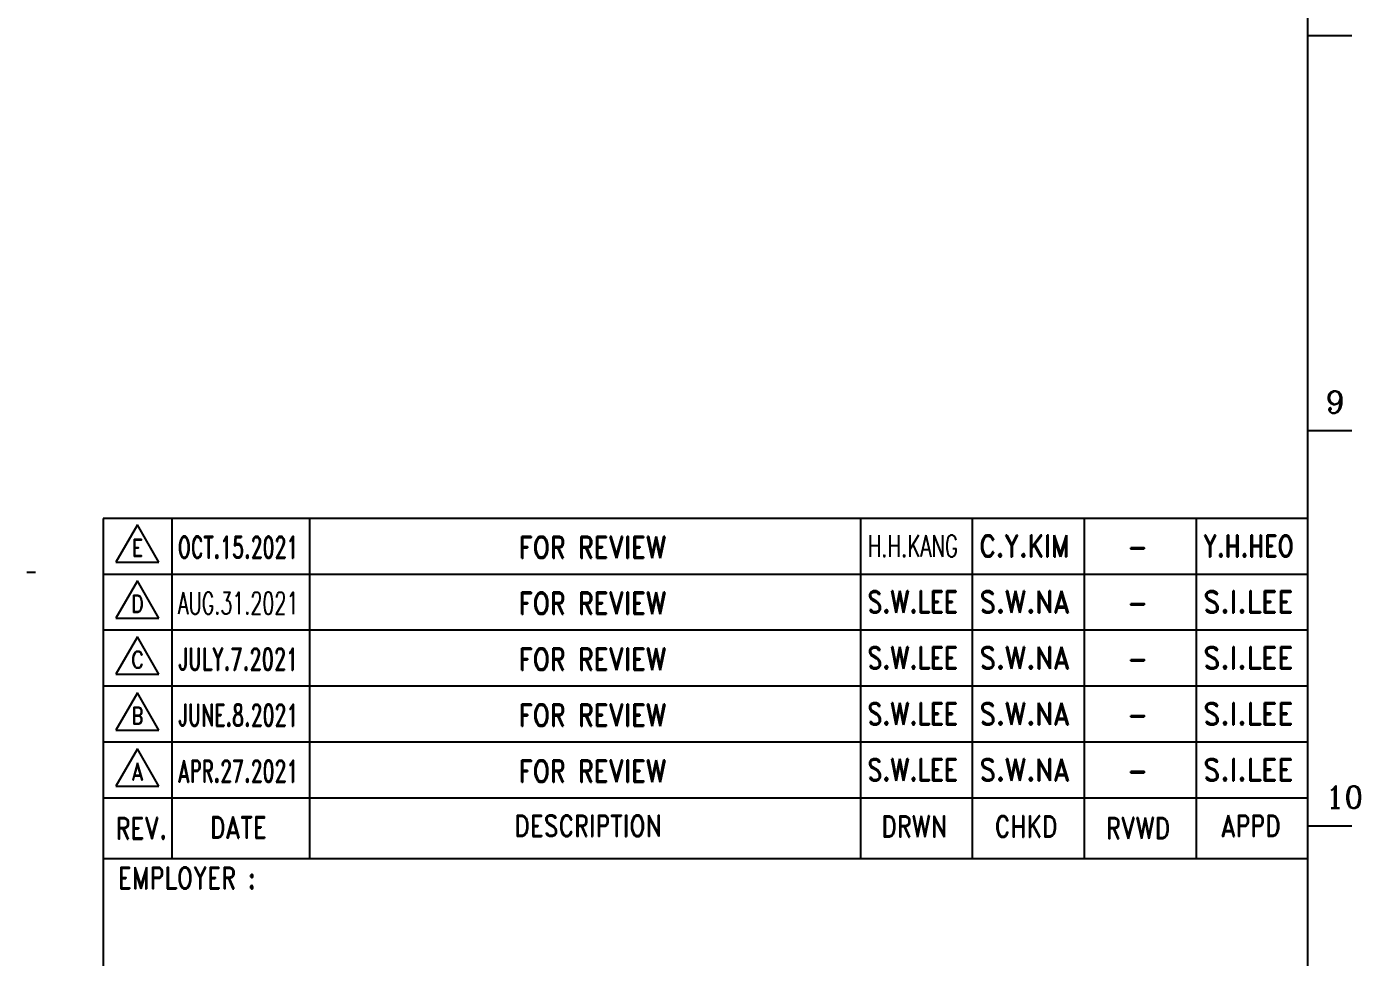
# Model space of a CAD drawing. Header units: millimetres. Extents: x 66027 to 360317, y -114806 to -64032.
# Drawn here: x 123246 to 136390, y -105321 to -96150 of the extents above; entities that cross this region are included whole.
import ezdxf
from ezdxf.enums import TextEntityAlignment as Align

# ---------------------------------------------------------------- set-up
doc = ezdxf.new("R2010")
doc.units = ezdxf.units.MM
doc.header["$LTSCALE"] = 140
doc.layers.add('1', color=7, linetype='Continuous')
doc.layers.add('TAN-TIT', color=30, linetype='Continuous')
doc.styles.add('COM', font='COMPLEX', dxfattribs={"height": 5})
doc.styles.add('KIM3', font='ROMAND.shx', dxfattribs={"width": 1.25, "height": 3})
doc.styles.add('RD20', font='ROMAND.SHX', dxfattribs={"width": 0.8, "height": 2})
doc.styles.add('RD6', font='ROMAND.shx', dxfattribs={"width": 0.83, "height": 6})

# ---------------------------------------------------------------- blocks, each defined once
blk = doc.blocks.new('A$C8e619059')
at = {"layer": 'TAN-TIT'}
blk.add_line((-18.38, 55.84), (-18.38, 0), dxfattribs=at)
blk = doc.blocks.new('BORDER')
at = {"layer": 'TAN-TIT'}
for p, q in [((232823, 3520), (232823, 164680)), ((232823, 60851), (234266, 60851)), ((232823, 47872), (234266, 47872)), ((232823, 44987), (193237, 44987)), ((193237, 44987), (193237, 3520)), ((194369, 44772), (193663, 43548)), ((195076, 43548), (194369, 44772)), ((195499, 44987), (195499, 33818)), ((200023, 44987), (200023, 33818)), ((221796, 44987), (221796, 33818)), ((225472, 44987), (225472, 33818)), ((229148, 44987), (229148, 33818)), ((193663, 43548), (195076, 43548)), ((232823, 43149), (193237, 43149)), ((194369, 42934), (193663, 41710)), ((195076, 41710), (194369, 42934)), ((193663, 41710), (195076, 41710)), ((232823, 41311), (193237, 41311)), ((194369, 41097), (193663, 39872)), ((195076, 39872), (194369, 41097)), ((193663, 39872), (195076, 39872)), ((232823, 39473), (193237, 39473)), ((194369, 39259), (193663, 38034)), ((195076, 38034), (194369, 39259)), ((193663, 38034), (195076, 38034)), ((232823, 37635), (193237, 37635)), ((194369, 37421), (193663, 36196)), ((195076, 36196), (194369, 37421)), ((193663, 36196), (195076, 36196)), ((232823, 35797), (193237, 35797)), ((232823, 34894), (234266, 34894)), ((193237, 33818), (232823, 33818))]:
    blk.add_line(p, q, dxfattribs=at)
at = {"xscale": 200, "yscale": 200, "zscale": 200}
blk.add_blockref('A$C8e619059', (221796, 33818), dxfattribs=at)
at = {"layer": 'TAN-TIT', "style": 'COM'}
for s, p in [('9', (233400, 48449)), ('10', (233400, 35471))]:
    blk.add_text(s, height=721, dxfattribs=at).set_placement(p)
at = {"layer": 'TAN-TIT', "style": 'RD6', "width": 0.8}
for s, p in [('REV.', (194497, 34456)), ('DATE', (197685, 34484)), ('DESCRIPTION', (209171, 34534)), ('DRWN', (219887, 34516)), ('CHKD', (223563, 34516)), ('RVWD', (227241, 34457)), ('APPD', (230941, 34535))]:
    blk.add_text(s, height=706.9, dxfattribs=at).set_placement(p, align=Align.CENTER)
blk.add_text('EMPLOYER :', height=706.9, dxfattribs=at).set_placement((193724, 32823))

msp = doc.modelspace()

# ---------------------------------------------------------------- linework, layer by layer
msp.add_line((123246, -101526.8), (123331.8, -101526.8))

# ---------------------------------------------------------------- block references
at = {"layer": '1', "xscale": 0.3, "yscale": 0.3, "zscale": 0.3}
msp.add_blockref('BORDER', (66027.4, -114492.2), dxfattribs=at)

# ---------------------------------------------------------------- texts
at = {"width": 0.83}
for s, height, style, p in [('E', 169.7, 'RD20', (124339.1, -101370.5)), ('FOR REVIEW', 216.31, 'KIM3', (128823.1, -101389.1)), ('-', 216.3, 'KIM3', (134195.6, -101389.1)), ('FOR REVIEW', 216.31, 'KIM3', (128823.1, -101940.5)), ('D', 169.7, 'RD20', (124339.1, -101921.8)), ('-', 216.3, 'KIM3', (134195.6, -101940.5)), ('C', 169.7, 'RD20', (124339.1, -102473.2)), ('FOR REVIEW', 216.31, 'KIM3', (128823.1, -102491.9)), ('-', 216.3, 'KIM3', (134195.6, -102491.9)), ('B', 169.7, 'RD20', (124339.1, -103024.6)), ('FOR REVIEW', 216.31, 'KIM3', (128823.1, -103043.2)), ('-', 216.3, 'KIM3', (134195.6, -103043.2)), ('A', 169.7, 'RD20', (124339.1, -103576)), ('FOR REVIEW', 216.31, 'KIM3', (128823.1, -103594.6)), ('-', 216.3, 'KIM3', (134195.6, -103594.6))]:
    msp.add_text(s, height=height, dxfattribs=dict(at, style=style)).set_placement(p, align=Align.CENTER)
at = {"style": 'KIM3'}
for s, width, p, p2 in [('OCT.15.2021', 0.598176, (124735, -101388.7), (125924.2, -101388.7)), ('H.H.KANG', 0.587257, (131534.8, -101375.9), (132424, -101375.9)), ('C.Y.KIM', 0.770775, (132637.5, -101375.9), (133526.7, -101375.9)), ('Y.H.HEO', 0.701844, (134843, -101375.9), (135732.2, -101375.9)), ('AUG.31.2021', 0.58902, (124735, -101940.1), (125924.2, -101940.1)), ('S.W.LEE', 0.71939, (131534.8, -101927.3), (132424, -101927.3)), ('S.W.NA', 0.799323, (132637.5, -101927.3), (133526.7, -101927.3)), ('S.I.LEE', 0.838125, (134843, -101927.3), (135732.2, -101927.3)), ('S.W.LEE', 0.71939, (131534.8, -102478.7), (132424, -102478.7)), ('S.W.NA', 0.799323, (132637.5, -102478.7), (133526.7, -102478.7)), ('S.I.LEE', 0.838125, (134843, -102478.7), (135732.2, -102478.7)), ('JULY.7.2021', 0.614085, (124735, -102491.4), (125924.2, -102491.4)), ('JUNE.8.2021', 0.598176, (124735, -103042.8), (125924.2, -103042.8)), ('S.W.LEE', 0.71939, (131534.8, -103030.1), (132424, -103030.1)), ('S.W.NA', 0.799323, (132637.5, -103030.1), (133526.7, -103030.1)), ('S.I.LEE', 0.838125, (134843, -103030.1), (135732.2, -103030.1)), ('APR.27.2021', 0.598176, (124735, -103594.2), (125924.2, -103594.2)), ('S.W.LEE', 0.71939, (131534.8, -103581.4), (132424, -103581.4)), ('S.W.NA', 0.799323, (132637.5, -103581.4), (133526.7, -103581.4)), ('S.I.LEE', 0.838125, (134843, -103581.4), (135732.2, -103581.4))]:
    msp.add_text(s, height=216.31, dxfattribs=dict(at, width=width)).set_placement(p, p2, align=Align.FIT)

doc.saveas('drawing.dxf')
